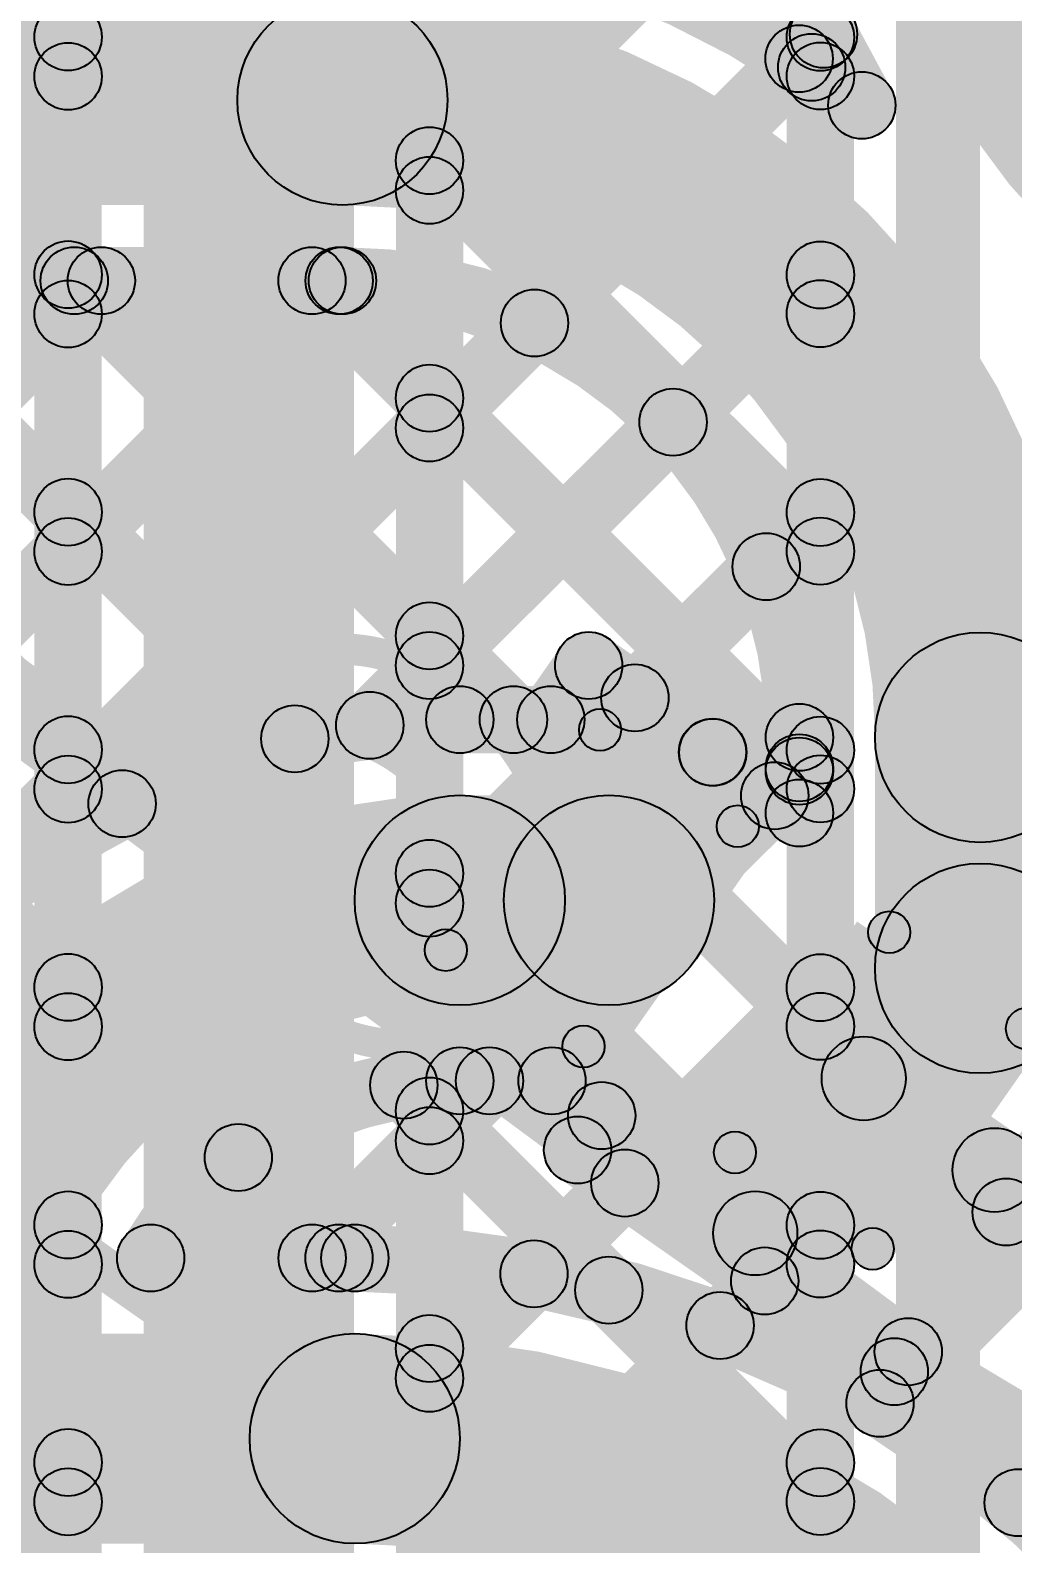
# Model space of a CAD drawing. Header units: millimetres. Extents: x -2.17 to 2.17, y -2.17 to 2.17.
# Drawn here: x -1.022 to -0.9051, y -1.3836 to -1.2034 of the extents above; entities that cross this region are included whole.
import ezdxf

# ---------------------------------------------------------------- set-up
doc = ezdxf.new("R2010")
doc.units = ezdxf.units.MM
doc.header["$MEASUREMENT"] = 0
for name, color, linetype in [('BottomLayer', 5, 'Continuous'), ('Mechanical2', 216, 'Continuous'), ('TopLayer', 1, 'Continuous'), ('TopOverlay', 2, 'Continuous'), ('TopPaste', 8, 'Continuous'), ('TopSolder', 216, 'Continuous')]:
    doc.layers.add(name, color=color, linetype=linetype)

# ---------------------------------------------------------------- blocks, each defined once
blk = doc.blocks.new('WS2812B_M____133')
at = {"layer": 'TopLayer'}
blk.add_hatch(color=1, dxfattribs=at).paths.add_polyline_path([(-0.09409445, 0.05078745), (-0.03503935, 0.05078745), (-0.03503935, 0.01141735), (-0.09409445, 0.01141735)])
at = {"layer": 'TopOverlay'}
blk.add_hatch(color=2, dxfattribs=at).paths.add_polyline_path([(-0.07, 0.0675), (-0.07, 0.0725), (0.07, 0.0725), (0.07, 0.0675)])
at = {"layer": 'TopPaste'}
blk.add_hatch(color=8, dxfattribs=at).paths.add_polyline_path([(-0.09409445, 0.05078745), (-0.03503935, 0.05078745), (-0.03503935, 0.01141735), (-0.09409445, 0.01141735)])
at = {"layer": 'TopSolder'}
blk.add_hatch(color=216, dxfattribs=at).paths.add_polyline_path([(-0.09809445, 0.05478745), (-0.03103935, 0.05478745), (-0.03103935, 0.00741735), (-0.09809445, 0.00741735)])
blk = doc.blocks.new('C__0402_309')
at = {"layer": 'TopLayer'}
for points in [[(-0.0275, -0.0125), (-0.0275, 0.0125), (-0.009499999999999998, 0.0125), (-0.009500000000000001, -0.0125)], [(0.009499999999999998, -0.0125), (0.009500000000000001, 0.0125), (0.0275, 0.0125), (0.0275, -0.0125)]]:
    blk.add_hatch(color=1, dxfattribs=at).paths.add_polyline_path(points)
at = {"layer": 'TopOverlay'}
h = blk.add_hatch(color=2, dxfattribs=at)
edge = h.paths.add_edge_path()
edge.add_arc((-0.031, 0.016), 0.0025, 0, 360)
h = blk.add_hatch(color=2, dxfattribs=at)
edge = h.paths.add_edge_path()
edge.add_arc((-0.031, 0.016), 0.0025, 0, 360)
for points in [[(-0.0110000125, 0.01850009999996875), (-0.0109999875, 0.01350010000003125), (-0.0309999875, 0.01350000000003125), (-0.0310000125, 0.01849999999996875)], [(0.0309999, 0.0185), (0.0309999, 0.0135), (0.011, 0.0135), (0.011, 0.0185)], [(-0.0334999999999878, 0.0159999921875), (-0.02850000000001221, 0.0160000078125), (-0.02849990000001221, -0.0159999921875), (-0.03349989999998779, -0.0160000078125)], [(0.02849990000001221, 0.0159999921875), (0.03349989999998779, 0.0160000078125), (0.0334999999999878, -0.0159999921875), (0.02850000000001221, -0.0160000078125)], [(-0.011, -0.0135), (-0.011, -0.0185), (-0.0309999, -0.0185), (-0.0309999, -0.0135)], [(0.0309999875, -0.01350000000003125), (0.0310000125, -0.01849999999996875), (0.0110000125, -0.01850009999996875), (0.0109999875, -0.01350010000003125)]]:
    blk.add_hatch(color=2, dxfattribs=at).paths.add_polyline_path(points)
h = blk.add_hatch(color=2, dxfattribs=at)
edge = h.paths.add_edge_path()
edge.add_arc((-0.011, 0.0160001), 0.0025, 0, 360)
h = blk.add_hatch(color=2, dxfattribs=at)
edge = h.paths.add_edge_path()
edge.add_arc((0.011, 0.016), 0.0025, 0, 360)
h = blk.add_hatch(color=2, dxfattribs=at)
edge = h.paths.add_edge_path()
edge.add_arc((0.0309999, 0.016), 0.0025, 0, 360)
h = blk.add_hatch(color=2, dxfattribs=at)
edge = h.paths.add_edge_path()
edge.add_arc((0.0309999, 0.016), 0.0025, 0, 360)
h = blk.add_hatch(color=2, dxfattribs=at)
edge = h.paths.add_edge_path()
edge.add_arc((-0.0309999, -0.016), 0.0025, 0, 360)
h = blk.add_hatch(color=2, dxfattribs=at)
edge = h.paths.add_edge_path()
edge.add_arc((-0.0309999, -0.016), 0.0025, 0, 360)
h = blk.add_hatch(color=2, dxfattribs=at)
edge = h.paths.add_edge_path()
edge.add_arc((-0.011, -0.016), 0.0025, 0, 360)
h = blk.add_hatch(color=2, dxfattribs=at)
edge = h.paths.add_edge_path()
edge.add_arc((0.011, -0.0160001), 0.0025, 0, 360)
h = blk.add_hatch(color=2, dxfattribs=at)
edge = h.paths.add_edge_path()
edge.add_arc((0.031, -0.016), 0.0025, 0, 360)
h = blk.add_hatch(color=2, dxfattribs=at)
edge = h.paths.add_edge_path()
edge.add_arc((0.031, -0.016), 0.0025, 0, 360)
at = {"layer": 'TopPaste'}
for points in [[(-0.0275, -0.0125), (-0.0275, 0.0125), (-0.009499999999999998, 0.0125), (-0.009500000000000001, -0.0125)], [(0.009499999999999998, -0.0125), (0.009500000000000001, 0.0125), (0.0275, 0.0125), (0.0275, -0.0125)]]:
    blk.add_hatch(color=8, dxfattribs=at).paths.add_polyline_path(points)
at = {"layer": 'TopSolder'}
for points in [[(-0.0298622, -0.0148622), (-0.0298622, 0.0148622), (-0.007137799999999999, 0.0148622), (-0.007137800000000001, -0.0148622)], [(0.007137799999999999, -0.0148622), (0.007137800000000001, 0.0148622), (0.0298622, 0.0148622), (0.0298622, -0.0148622)]]:
    blk.add_hatch(color=216, dxfattribs=at).paths.add_polyline_path(points)
at = {"layer": 'TopOverlay'}
for centre in [(-0.031, 0.016), (-0.031, 0.016), (-0.011, 0.0160001), (0.011, 0.016), (0.0309999, 0.016), (0.0309999, 0.016), (-0.0309999, -0.016), (-0.0309999, -0.016), (-0.011, -0.016), (0.011, -0.0160001), (0.031, -0.016), (0.031, -0.016)]:
    blk.add_circle(centre, 0.0025, dxfattribs=at)

msp = doc.modelspace()

# ---------------------------------------------------------------- hatches: boundary and pattern name
at = {"layer": 'BottomLayer'}
for points in [[(-0.9835, -1.5475836), (-1.0085, -1.5475836), (-1.0085, -0.7006105), (-0.9835, -0.7006105)], [(-0.9705, -1.5475836), (-0.9785, -1.5475836), (-0.9785, -0.7331662), (-0.9705, -0.7331662)], [(-1.0135, -1.5475836), (-1.0215, -1.5475836), (-1.0215, -0.7378997), (-1.0135, -0.7378997)], [(-0.909, -1.4126105), (-0.919, -1.4126105), (-0.919, -0.8066105), (-0.909, -0.8066105)], [(-0.924, -1.4126105), (-0.932, -1.4126105), (-0.932, -0.8472993), (-0.924, -0.8472993)], [(-1.208328427124746, -1.019062627124746), (-1.202671572875254, -1.013405772875254), (-1.014671572875254, -1.201405772875254), (-1.020328427124746, -1.207062627124746)], [(-1.208328427124746, -1.047346927124746), (-1.202671572875254, -1.041690072875254), (-1.014671572875254, -1.229690072875254), (-1.020328427124746, -1.235346927124746)], [(-1.208328427124746, -1.075631227124746), (-1.202671572875254, -1.069974372875254), (-1.014671572875254, -1.257974372875254), (-1.020328427124746, -1.263631227124746)], [(-1.208328427124746, -1.103915527124746), (-1.202671572875254, -1.098258672875254), (-1.014671572875254, -1.286258672875254), (-1.020328427124746, -1.291915527124746)], [(-1.208328427124746, -1.132199827124746), (-1.202671572875254, -1.126542972875254), (-1.014671572875254, -1.314542972875254), (-1.020328427124746, -1.320199827124746)], [(-1.208328427124746, -1.160484127124746), (-1.202671572875254, -1.154827272875254), (-1.014671572875254, -1.342827272875254), (-1.020328427124746, -1.348484127124746)], [(-0.9773284271247461, -1.165209727124746), (-0.9716715728752539, -1.159552872875254), (-0.9251715728752539, -1.206052872875254), (-0.9308284271247461, -1.211709727124746)], [(-0.9716715728752539, -1.225320127124746), (-0.9773284271247461, -1.219663272875254), (-0.9308284271247461, -1.173163272875254), (-0.9251715728752539, -1.178820127124746)], [(-1.208328427124746, -1.188768427124746), (-1.202671572875254, -1.183111572875254), (-1.014671572875254, -1.371111572875254), (-1.020328427124746, -1.376768427124746)], [(-0.9773284271247461, -1.193494027124746), (-0.9716715728752539, -1.187837172875254), (-0.9251715728752539, -1.234337172875254), (-0.9308284271247461, -1.239994027124746)], [(-0.9716715728752539, -1.253604427124746), (-0.9773284271247461, -1.247947572875254), (-0.9308284271247461, -1.201447572875254), (-0.9251715728752539, -1.207104427124746)], [(-1.202671572875254, -1.399751527124746), (-1.208328427124746, -1.394094672875254), (-1.020328427124746, -1.206094672875254), (-1.014671572875254, -1.211751527124746)], [(-0.9773284271247461, -1.221778327124746), (-0.9716715728752539, -1.216121472875254), (-0.9251715728752539, -1.262621472875254), (-0.9308284271247461, -1.268278327124746)], [(-0.9716715728752539, -1.281888727124746), (-0.9773284271247461, -1.276231872875254), (-0.9308284271247461, -1.229731872875254), (-0.9251715728752539, -1.235388727124746)], [(-1.202671572875254, -1.428035827124746), (-1.208328427124746, -1.422378972875254), (-1.020328427124746, -1.234378972875254), (-1.014671572875254, -1.240035827124746)], [(-0.9773284271247461, -1.250062627124746), (-0.9716715728752539, -1.244405772875254), (-0.9251715728752539, -1.290905772875254), (-0.9308284271247461, -1.296562627124746)], [(-0.9716715728752539, -1.310173027124746), (-0.9773284271247461, -1.304516172875254), (-0.9308284271247461, -1.258016172875254), (-0.9251715728752539, -1.263673027124746)], [(-1.202671572875254, -1.456320127124746), (-1.208328427124746, -1.450663272875254), (-1.020328427124746, -1.262663272875254), (-1.014671572875254, -1.268320127124746)], [(-0.9773284271247461, -1.278346927124746), (-0.9716715728752539, -1.272690072875254), (-0.9251715728752539, -1.319190072875254), (-0.9308284271247461, -1.324846927124746)], [(-0.9716715728752539, -1.338457327124746), (-0.9773284271247461, -1.332800472875254), (-0.9308284271247461, -1.286300472875254), (-0.9251715728752539, -1.291957327124746)], [(-1.202671572875254, -1.484604427124746), (-1.208328427124746, -1.478947572875254), (-1.020328427124746, -1.290947572875254), (-1.014671572875254, -1.296604427124746)], [(-0.9773284271247461, -1.306631227124746), (-0.9716715728752539, -1.300974372875254), (-0.9251715728752539, -1.347474372875254), (-0.9308284271247461, -1.353131227124746)], [(-0.9716715728752539, -1.366741627124746), (-0.9773284271247461, -1.361084772875254), (-0.9308284271247461, -1.314584772875254), (-0.9251715728752539, -1.320241627124746)], [(-1.202671572875254, -1.512888727124746), (-1.208328427124746, -1.507231872875254), (-1.020328427124746, -1.319231872875254), (-1.014671572875254, -1.324888727124746)], [(-0.9773284271247461, -1.334915527124746), (-0.9716715728752539, -1.329258672875254), (-0.9251715728752539, -1.375758672875254), (-0.9308284271247461, -1.381415527124746)], [(-0.9716715728752539, -1.395025927124746), (-0.9773284271247461, -1.389369072875254), (-0.9308284271247461, -1.342869072875254), (-0.9251715728752539, -1.348525927124746)], [(-1.202433672875254, -1.540935127124746), (-1.208090527124746, -1.535278272875254), (-1.020328427124746, -1.347516172875254), (-1.014671572875254, -1.353173027124746)], [(-0.9773284271247461, -1.363199827124746), (-0.9716715728752539, -1.357542972875254), (-0.9251715728752539, -1.404042972875254), (-0.9308284271247461, -1.409699827124746)], [(-0.9716715728752539, -1.423310227124746), (-0.9773284271247461, -1.417653372875254), (-0.9308284271247461, -1.371153372875254), (-0.9251715728752539, -1.376810227124746)], [(-1.197096872875254, -1.563882627124746), (-1.202753727124746, -1.558225772875254), (-1.020328427124746, -1.375800472875254), (-1.014671572875254, -1.381457327124746)]]:
    msp.add_hatch(color=5, dxfattribs=at).paths.add_polyline_path(points)
h = msp.add_hatch(color=5, dxfattribs=at)
edge = h.paths.add_edge_path()
edge.add_arc((-1.0175, -1.2042342), 0.004, 0, 360)
h = msp.add_hatch(color=5, dxfattribs=at)
edge = h.paths.add_edge_path()
edge.add_arc((-0.928, -1.204276), 0.004, 0, 360)
h = msp.add_hatch(color=5, dxfattribs=at)
edge = h.paths.add_edge_path()
edge.add_arc((-1.0175, -1.2089231), 0.004, 0, 360)
h = msp.add_hatch(color=5, dxfattribs=at)
edge = h.paths.add_edge_path()
edge.add_arc((-0.928, -1.2088813), 0.004, 0, 360)
h = msp.add_hatch(color=5, dxfattribs=at)
edge = h.paths.add_edge_path()
edge.add_arc((-0.9745, -1.2189499), 0.004, 0, 360)
h = msp.add_hatch(color=5, dxfattribs=at)
edge = h.paths.add_edge_path()
edge.add_arc((-0.9745, -1.2224917), 0.004, 0, 360)
h = msp.add_hatch(color=5, dxfattribs=at)
edge = h.paths.add_edge_path()
edge.add_arc((-1.0175, -1.2325185), 0.004, 0, 360)
h = msp.add_hatch(color=5, dxfattribs=at)
edge = h.paths.add_edge_path()
edge.add_arc((-0.928, -1.2325603), 0.004, 0, 360)
h = msp.add_hatch(color=5, dxfattribs=at)
edge = h.paths.add_edge_path()
edge.add_arc((-1.0175, -1.2372074), 0.004, 0, 360)
h = msp.add_hatch(color=5, dxfattribs=at)
edge = h.paths.add_edge_path()
edge.add_arc((-0.928, -1.2371656), 0.004, 0, 360)
h = msp.add_hatch(color=5, dxfattribs=at)
edge = h.paths.add_edge_path()
edge.add_arc((-0.9745, -1.2472342), 0.004, 0, 360)
h = msp.add_hatch(color=5, dxfattribs=at)
edge = h.paths.add_edge_path()
edge.add_arc((-0.9745, -1.250776), 0.004, 0, 360)
h = msp.add_hatch(color=5, dxfattribs=at)
edge = h.paths.add_edge_path()
edge.add_arc((-1.0175, -1.2608028), 0.004, 0, 360)
h = msp.add_hatch(color=5, dxfattribs=at)
edge = h.paths.add_edge_path()
edge.add_arc((-0.928, -1.2608446), 0.004, 0, 360)
h = msp.add_hatch(color=5, dxfattribs=at)
edge = h.paths.add_edge_path()
edge.add_arc((-1.0175, -1.2654917), 0.004, 0, 360)
h = msp.add_hatch(color=5, dxfattribs=at)
edge = h.paths.add_edge_path()
edge.add_arc((-0.928, -1.2654499), 0.004, 0, 360)
h = msp.add_hatch(color=5, dxfattribs=at)
edge = h.paths.add_edge_path()
edge.add_arc((-0.9745, -1.2755185), 0.004, 0, 360)
h = msp.add_hatch(color=5, dxfattribs=at)
edge = h.paths.add_edge_path()
edge.add_arc((-0.9745, -1.2790603), 0.004, 0, 360)
h = msp.add_hatch(color=5, dxfattribs=at)
edge = h.paths.add_edge_path()
edge.add_arc((-1.0175, -1.2890871), 0.004, 0, 360)
h = msp.add_hatch(color=5, dxfattribs=at)
edge = h.paths.add_edge_path()
edge.add_arc((-0.928, -1.2891289), 0.004, 0, 360)
h = msp.add_hatch(color=5, dxfattribs=at)
edge = h.paths.add_edge_path()
edge.add_arc((-1.0175, -1.293776), 0.004, 0, 360)
h = msp.add_hatch(color=5, dxfattribs=at)
edge = h.paths.add_edge_path()
edge.add_arc((-0.928, -1.2937342), 0.004, 0, 360)
h = msp.add_hatch(color=5, dxfattribs=at)
edge = h.paths.add_edge_path()
edge.add_arc((-0.9745, -1.3038028), 0.004, 0, 360)
h = msp.add_hatch(color=5, dxfattribs=at)
edge = h.paths.add_edge_path()
edge.add_arc((-0.9745, -1.3073446), 0.004, 0, 360)
h = msp.add_hatch(color=5, dxfattribs=at)
edge = h.paths.add_edge_path()
edge.add_arc((-1.0175, -1.3173714), 0.004, 0, 360)
h = msp.add_hatch(color=5, dxfattribs=at)
edge = h.paths.add_edge_path()
edge.add_arc((-0.928, -1.3174132), 0.004, 0, 360)
h = msp.add_hatch(color=5, dxfattribs=at)
edge = h.paths.add_edge_path()
edge.add_arc((-1.0175, -1.3220603), 0.004, 0, 360)
h = msp.add_hatch(color=5, dxfattribs=at)
edge = h.paths.add_edge_path()
edge.add_arc((-0.928, -1.3220185), 0.004, 0, 360)
h = msp.add_hatch(color=5, dxfattribs=at)
edge = h.paths.add_edge_path()
edge.add_arc((-0.9745, -1.3320871), 0.004, 0, 360)
h = msp.add_hatch(color=5, dxfattribs=at)
edge = h.paths.add_edge_path()
edge.add_arc((-0.9745, -1.3356289), 0.004, 0, 360)
h = msp.add_hatch(color=5, dxfattribs=at)
edge = h.paths.add_edge_path()
edge.add_arc((-1.0175, -1.3456557), 0.004, 0, 360)
h = msp.add_hatch(color=5, dxfattribs=at)
edge = h.paths.add_edge_path()
edge.add_arc((-0.928, -1.3456975), 0.004, 0, 360)
h = msp.add_hatch(color=5, dxfattribs=at)
edge = h.paths.add_edge_path()
edge.add_arc((-1.0175, -1.3503446), 0.004, 0, 360)
h = msp.add_hatch(color=5, dxfattribs=at)
edge = h.paths.add_edge_path()
edge.add_arc((-0.928, -1.3503028), 0.004, 0, 360)
h = msp.add_hatch(color=5, dxfattribs=at)
edge = h.paths.add_edge_path()
edge.add_arc((-0.9745, -1.3603714), 0.004, 0, 360)
h = msp.add_hatch(color=5, dxfattribs=at)
edge = h.paths.add_edge_path()
edge.add_arc((-0.9745, -1.3639132), 0.004, 0, 360)
h = msp.add_hatch(color=5, dxfattribs=at)
edge = h.paths.add_edge_path()
edge.add_arc((-1.0175, -1.37394), 0.004, 0, 360)
h = msp.add_hatch(color=5, dxfattribs=at)
edge = h.paths.add_edge_path()
edge.add_arc((-0.928, -1.3739818), 0.004, 0, 360)
h = msp.add_hatch(color=5, dxfattribs=at)
edge = h.paths.add_edge_path()
edge.add_arc((-1.0175, -1.3786289), 0.004, 0, 360)
h = msp.add_hatch(color=5, dxfattribs=at)
edge = h.paths.add_edge_path()
edge.add_arc((-0.928, -1.3785871), 0.004, 0, 360)
at = {"layer": 'TopLayer'}
for points in [[(-0.9896294271247461, -1.152908527124746), (-0.9839725728752539, -1.147251672875254), (-0.9262153728752539, -1.205008872875254), (-0.9318722271247462, -1.210665727124746)], [(-1.067469, -1.2242476), (-1.067469, -1.1992476), (-0.9848629, -1.1992476), (-0.9848629, -1.2242476)], [(-0.9277085728752539, -1.209641427124746), (-0.9333654271247461, -1.203984572875254), (-0.9304670271247462, -1.201086172875254), (-0.9248101728752539, -1.206743027124746)], [(-1.0592522, -1.2372476), (-1.0592522, -1.2292476), (-0.9848629, -1.2292476), (-0.9848629, -1.2372476)], [(-1.047969872875254, -1.273334127124746), (-1.053626727124746, -1.267677272875254), (-1.016368627124746, -1.230419172875254), (-1.010711772875254, -1.236076027124746)], [(-1.047883427124746, -1.236076027124746), (-1.042226572875254, -1.230419172875254), (-0.9876952728752538, -1.284950472875254), (-0.9933521271247462, -1.290607327124746)], [(-1.037980672875254, -1.291629227124746), (-1.043637527124746, -1.285972372875254), (-0.9880843271247461, -1.230419172875254), (-0.9824274728752539, -1.236076027124746)], [(-1.019599127124746, -1.236076027124746), (-1.013942272875254, -1.230419172875254), (-0.9616905728752538, -1.282670872875254), (-0.9673474271247462, -1.288327727124746)], [(-0.9913148271247462, -1.236076027124746), (-0.9856579728752538, -1.230419172875254), (-0.9276715728752538, -1.288405572875254), (-0.9333284271247462, -1.294062427124746)], [(-1.030909972875254, -1.312842827124746), (-1.036566827124746, -1.307185972875254), (-0.9648373271247461, -1.235456472875254), (-0.9591804728752539, -1.241113327124746)], [(-1.068631627124746, -1.243612127124746), (-1.062974772875254, -1.237955272875254), (-1.008246172875254, -1.292683872875254), (-1.013903027124746, -1.298340727124746)], [(-0.9787833728752539, -1.289000527124746), (-0.9844402271247461, -1.283343672875254), (-0.9483553271247461, -1.247258772875254), (-0.9426984728752539, -1.252915627124746)], [(-0.9472402728752538, -1.285741727124746), (-0.9528971271247462, -1.280084872875254), (-0.9372704271247462, -1.264458172875254), (-0.9316135728752538, -1.270115027124746)], [(-0.9567970904506438, -1.287793603785698), (-0.9633503095493563, -1.283204996214302), (-0.9588437095493563, -1.276768896214302), (-0.9522904904506437, -1.281357503785698)], [(-0.9578614107812956, -1.282339804650981), (-0.9532727892187044, -1.275786595349019), (-0.9385464892187044, -1.286098095349019), (-0.9431351107812956, -1.292651304650981)], [(-0.9709004, -1.2894993), (-0.9709004, -1.2814993), (-0.9600737, -1.2814993), (-0.9600737, -1.2894993)], [(-0.9430983188736463, -1.292676998984623), (-0.9385096811263537, -1.286123801015377), (-0.9282056811263537, -1.293338801015377), (-0.9327943188736463, -1.299891998984622)], [(-0.9265, -1.2966154), (-0.9345, -1.2966154), (-0.9345, -1.2876105), (-0.9265, -1.2876105)], [(-0.8965, -1.3151095), (-0.9215, -1.3151095), (-0.9215, -1.2876105), (-0.8965, -1.2876105)], [(-0.9306044728752538, -1.297390227124746), (-0.9362613271247462, -1.291733372875254), (-0.9333284271247462, -1.288800472875254), (-0.9276715728752538, -1.294457327124746)], [(-0.9709004, -1.3194993), (-0.9709004, -1.2944993), (-0.9531543, -1.2944993), (-0.9531543, -1.3194993)], [(-0.909, -1.3276095), (-0.909, -1.3026095), (-0.8608195, -1.3026095), (-0.8608195, -1.3276095)], [(-0.9257135892266471, -1.33231745528855), (-0.9199778107733529, -1.32412594471145), (-0.9044139107733529, -1.33502394471145), (-0.9101496892266471, -1.34321545528855)], [(-0.9856415728752539, -1.352427327124746), (-0.9912984271247461, -1.346770472875254), (-0.9701988271247461, -1.325670872875254), (-0.9645419728752539, -1.331327727124746)], [(-0.9709004, -1.3324993), (-0.9709004, -1.3244993), (-0.9599332, -1.3244993), (-0.9599332, -1.3324993)], [(-0.9622274806076127, -1.331775925778683), (-0.9576389193923874, -1.325222674221317), (-0.9517237193923874, -1.329364474221317), (-0.9563122806076126, -1.335917725778683)], [(-0.9316554444649132, -1.349520488874556), (-0.9398469555350868, -1.343784711125444), (-0.9269414555350868, -1.325353811125443), (-0.9187499444649132, -1.331089588874556)], [(-0.9803917271247461, -1.331852027124746), (-0.9747348728752538, -1.326195172875254), (-0.9503402728752539, -1.350589772875254), (-0.9559971271247462, -1.356246627124746)], [(-0.9536093993191732, -1.339031316451235), (-0.9601626006808268, -1.334442683548765), (-0.9572946006808268, -1.330346783548765), (-0.9507413993191732, -1.334935416451235)], [(-1.000075627124746, -1.340452427124746), (-0.9944187728752538, -1.334795572875254), (-0.9824438728752538, -1.346770472875254), (-0.9881007271247462, -1.352427327124746)], [(-0.9591803045640014, -1.340013609004383), (-0.9545916954359986, -1.333460390995617), (-0.9169106954359986, -1.359844890995617), (-0.9214993045640014, -1.366398109004383)], [(-0.9180844728752539, -1.369723127124746), (-0.9237413271247461, -1.364066272875254), (-0.8934561271247461, -1.333781072875254), (-0.8877992728752538, -1.339437927124746)], [(-0.9159283916920156, -1.365415805558562), (-0.9224816083079844, -1.360827194441438), (-0.9039177083079845, -1.334315194441438), (-0.8973644916920155, -1.338903805558562)], [(-0.9016340728752539, -1.381557027124746), (-0.9072909271247461, -1.375900172875254), (-0.8651718271247462, -1.333781072875254), (-0.8595149728752538, -1.339437927124746)], [(-0.9592427728752538, -1.354312827124746), (-0.9648996271247462, -1.348655972875254), (-0.9540903271247462, -1.337846672875254), (-0.9484334728752538, -1.343503527124746)], [(-0.9087277271247461, -1.346947427124746), (-0.9030708728752539, -1.341290572875254), (-0.8486955728752539, -1.395665872875254), (-0.8543524271247461, -1.401322727124746)], [(-1.0076764, -1.3535989), (-1.0076764, -1.3455989), (-0.9833928, -1.3455989), (-0.9833928, -1.3535989)], [(-0.9371095728752539, -1.360463927124746), (-0.9427664271247461, -1.354807072875254), (-0.9374545271247462, -1.349495172875254), (-0.9317976728752538, -1.355152027124746)], [(-0.9203762271247461, -1.363583227124746), (-0.9147193728752538, -1.357926372875254), (-0.8659016728752539, -1.406744072875254), (-0.8715585271247461, -1.412400927124746)], [(-1.035, -1.3835989), (-1.035, -1.3585989), (-0.9833928, -1.3585989), (-0.9833928, -1.3835989)]]:
    msp.add_hatch(color=1, dxfattribs=at).paths.add_polyline_path(points)
h = msp.add_hatch(color=1, dxfattribs=at)
edge = h.paths.add_edge_path()
edge.add_arc((-0.9848629, -1.2117476), 0.0125, 0, 360)
h = msp.add_hatch(color=1, dxfattribs=at)
edge = h.paths.add_edge_path()
edge.add_arc((-0.9848629, -1.2117476), 0.0125, 0, 360)
h = msp.add_hatch(color=1, dxfattribs=at)
edge = h.paths.add_edge_path()
edge.add_arc((-0.9276386, -1.2039146), 0.004, 0, 360)
h = msp.add_hatch(color=1, dxfattribs=at)
edge = h.paths.add_edge_path()
edge.add_arc((-0.930537, -1.206813), 0.004, 0, 360)
h = msp.add_hatch(color=1, dxfattribs=at)
edge = h.paths.add_edge_path()
edge.add_arc((-0.9290438, -1.2078373), 0.004, 0, 360)
h = msp.add_hatch(color=1, dxfattribs=at)
edge = h.paths.add_edge_path()
edge.add_arc((-0.9230716, -1.2123685), 0.004, 0, 360)
h = msp.add_hatch(color=1, dxfattribs=at)
edge = h.paths.add_edge_path()
edge.add_arc((-0.9230715, -1.2123684), 0.004, 0, 360)
h = msp.add_hatch(color=1, dxfattribs=at)
edge = h.paths.add_edge_path()
edge.add_arc((-1.0167707, -1.2332476), 0.004, 0, 360)
h = msp.add_hatch(color=1, dxfattribs=at)
edge = h.paths.add_edge_path()
edge.add_arc((-1.0135402, -1.2332476), 0.004, 0, 360)
h = msp.add_hatch(color=1, dxfattribs=at)
edge = h.paths.add_edge_path()
edge.add_arc((-0.9884864, -1.2332476), 0.004, 0, 360)
h = msp.add_hatch(color=1, dxfattribs=at)
edge = h.paths.add_edge_path()
edge.add_arc((-0.9852559, -1.2332476), 0.004, 0, 360)
h = msp.add_hatch(color=1, dxfattribs=at)
edge = h.paths.add_edge_path()
edge.add_arc((-0.9848629, -1.2332476), 0.004, 0, 360)
h = msp.add_hatch(color=1, dxfattribs=at)
edge = h.paths.add_edge_path()
edge.add_arc((-0.9848629, -1.2332476), 0.004, 0, 360)
h = msp.add_hatch(color=1, dxfattribs=at)
edge = h.paths.add_edge_path()
edge.add_arc((-0.9620089, -1.2382849), 0.004, 0, 360)
h = msp.add_hatch(color=1, dxfattribs=at)
edge = h.paths.add_edge_path()
edge.add_arc((-0.9455269, -1.2500872), 0.004, 0, 360)
h = msp.add_hatch(color=1, dxfattribs=at)
edge = h.paths.add_edge_path()
edge.add_arc((-0.934442, -1.2672866), 0.004, 0, 360)
h = msp.add_hatch(color=1, dxfattribs=at)
edge = h.paths.add_edge_path()
edge.add_arc((-0.9555671, -1.2790632), 0.004, 0, 360)
h = msp.add_hatch(color=1, dxfattribs=at)
edge = h.paths.add_edge_path()
edge.add_arc((-0.9555671, -1.2790632), 0.004, 0, 360)
h = msp.add_hatch(color=1, dxfattribs=at)
edge = h.paths.add_edge_path()
edge.add_arc((-0.909, -1.2876105), 0.0125, 0, 360)
h = msp.add_hatch(color=1, dxfattribs=at)
edge = h.paths.add_edge_path()
edge.add_arc((-0.909, -1.2876105), 0.0125, 0, 360)
h = msp.add_hatch(color=1, dxfattribs=at)
edge = h.paths.add_edge_path()
edge.add_arc((-0.9500687, -1.2829133), 0.004, 0, 360)
h = msp.add_hatch(color=1, dxfattribs=at)
edge = h.paths.add_edge_path()
edge.add_arc((-0.9816118, -1.2861721), 0.004, 0, 360)
h = msp.add_hatch(color=1, dxfattribs=at)
edge = h.paths.add_edge_path()
edge.add_arc((-0.9709004, -1.2854993), 0.004, 0, 360)
h = msp.add_hatch(color=1, dxfattribs=at)
edge = h.paths.add_edge_path()
edge.add_arc((-0.9709004, -1.2854993), 0.004, 0, 360)
h = msp.add_hatch(color=1, dxfattribs=at)
edge = h.paths.add_edge_path()
edge.add_arc((-0.964519, -1.2854993), 0.004, 0, 360)
h = msp.add_hatch(color=1, dxfattribs=at)
edge = h.paths.add_edge_path()
edge.add_arc((-0.9600737, -1.2854993), 0.004, 0, 360)
h = msp.add_hatch(color=1, dxfattribs=at)
edge = h.paths.add_edge_path()
edge.add_arc((-0.9600737, -1.2854993), 0.004, 0, 360)
h = msp.add_hatch(color=1, dxfattribs=at)
edge = h.paths.add_edge_path()
edge.add_arc((-0.9905237, -1.2877789), 0.004, 0, 360)
h = msp.add_hatch(color=1, dxfattribs=at)
edge = h.paths.add_edge_path()
edge.add_arc((-0.9305, -1.2876105), 0.004, 0, 360)
h = msp.add_hatch(color=1, dxfattribs=at)
edge = h.paths.add_edge_path()
edge.add_arc((-0.9305, -1.2876105), 0.004, 0, 360)
h = msp.add_hatch(color=1, dxfattribs=at)
edge = h.paths.add_edge_path()
edge.add_arc((-0.9408408, -1.2893747), 0.004, 0, 360)
h = msp.add_hatch(color=1, dxfattribs=at)
edge = h.paths.add_edge_path()
edge.add_arc((-0.940804, -1.2894004), 0.004, 0, 360)
h = msp.add_hatch(color=1, dxfattribs=at)
edge = h.paths.add_edge_path()
edge.add_arc((-0.9305, -1.291234), 0.004, 0, 360)
h = msp.add_hatch(color=1, dxfattribs=at)
edge = h.paths.add_edge_path()
edge.add_arc((-0.9305, -1.2916289), 0.004, 0, 360)
h = msp.add_hatch(color=1, dxfattribs=at)
edge = h.paths.add_edge_path()
edge.add_arc((-1.0110746, -1.2955123), 0.004, 0, 360)
h = msp.add_hatch(color=1, dxfattribs=at)
edge = h.paths.add_edge_path()
edge.add_arc((-0.9334329, -1.2945618), 0.004, 0, 360)
h = msp.add_hatch(color=1, dxfattribs=at)
edge = h.paths.add_edge_path()
edge.add_arc((-0.9305, -1.2966154), 0.004, 0, 360)
h = msp.add_hatch(color=1, dxfattribs=at)
edge = h.paths.add_edge_path()
edge.add_arc((-0.9305, -1.2966154), 0.004, 0, 360)
h = msp.add_hatch(color=1, dxfattribs=at)
edge = h.paths.add_edge_path()
edge.add_arc((-0.9709004, -1.3069993), 0.0125, 0, 360)
h = msp.add_hatch(color=1, dxfattribs=at)
edge = h.paths.add_edge_path()
edge.add_arc((-0.9709004, -1.3069993), 0.0125, 0, 360)
h = msp.add_hatch(color=1, dxfattribs=at)
edge = h.paths.add_edge_path()
edge.add_arc((-0.9531543, -1.3069993), 0.0125, 0, 360)
h = msp.add_hatch(color=1, dxfattribs=at)
edge = h.paths.add_edge_path()
edge.add_arc((-0.909, -1.3151095), 0.0125, 0, 360)
h = msp.add_hatch(color=1, dxfattribs=at)
edge = h.paths.add_edge_path()
edge.add_arc((-0.909, -1.3151095), 0.0125, 0, 360)
h = msp.add_hatch(color=1, dxfattribs=at)
edge = h.paths.add_edge_path()
edge.add_arc((-0.9228457, -1.3282217), 0.005, 0, 360)
h = msp.add_hatch(color=1, dxfattribs=at)
edge = h.paths.add_edge_path()
edge.add_arc((-0.9228457, -1.3282217), 0.005, 0, 360)
h = msp.add_hatch(color=1, dxfattribs=at)
edge = h.paths.add_edge_path()
edge.add_arc((-0.9775633, -1.3290236), 0.004, 0, 360)
h = msp.add_hatch(color=1, dxfattribs=at)
edge = h.paths.add_edge_path()
edge.add_arc((-0.9709004, -1.3284993), 0.004, 0, 360)
h = msp.add_hatch(color=1, dxfattribs=at)
edge = h.paths.add_edge_path()
edge.add_arc((-0.9709004, -1.3284993), 0.004, 0, 360)
h = msp.add_hatch(color=1, dxfattribs=at)
edge = h.paths.add_edge_path()
edge.add_arc((-0.9673704, -1.3284993), 0.004, 0, 360)
h = msp.add_hatch(color=1, dxfattribs=at)
edge = h.paths.add_edge_path()
edge.add_arc((-0.9599332, -1.3284993), 0.004, 0, 360)
h = msp.add_hatch(color=1, dxfattribs=at)
edge = h.paths.add_edge_path()
edge.add_arc((-0.9599332, -1.3284993), 0.004, 0, 360)
h = msp.add_hatch(color=1, dxfattribs=at)
edge = h.paths.add_edge_path()
edge.add_arc((-0.954018, -1.3326411), 0.004, 0, 360)
h = msp.add_hatch(color=1, dxfattribs=at)
edge = h.paths.add_edge_path()
edge.add_arc((-0.954018, -1.3326411), 0.004, 0, 360)
h = msp.add_hatch(color=1, dxfattribs=at)
edge = h.paths.add_edge_path()
edge.add_arc((-0.956886, -1.336737), 0.004, 0, 360)
h = msp.add_hatch(color=1, dxfattribs=at)
edge = h.paths.add_edge_path()
edge.add_arc((-0.956886, -1.336737), 0.004, 0, 360)
h = msp.add_hatch(color=1, dxfattribs=at)
edge = h.paths.add_edge_path()
edge.add_arc((-0.9972472, -1.337624), 0.004, 0, 360)
h = msp.add_hatch(color=1, dxfattribs=at)
edge = h.paths.add_edge_path()
edge.add_arc((-0.9072818, -1.3391197), 0.005, 0, 360)
h = msp.add_hatch(color=1, dxfattribs=at)
edge = h.paths.add_edge_path()
edge.add_arc((-0.9512619, -1.3406751), 0.004, 0, 360)
h = msp.add_hatch(color=1, dxfattribs=at)
edge = h.paths.add_edge_path()
edge.add_arc((-0.9058993, -1.344119), 0.004, 0, 360)
h = msp.add_hatch(color=1, dxfattribs=at)
edge = h.paths.add_edge_path()
edge.add_arc((-0.9357512, -1.3466526), 0.005, 0, 360)
h = msp.add_hatch(color=1, dxfattribs=at)
edge = h.paths.add_edge_path()
edge.add_arc((-1.0076764, -1.3495989), 0.004, 0, 360)
h = msp.add_hatch(color=1, dxfattribs=at)
edge = h.paths.add_edge_path()
edge.add_arc((-1.0076764, -1.3495989), 0.004, 0, 360)
h = msp.add_hatch(color=1, dxfattribs=at)
edge = h.paths.add_edge_path()
edge.add_arc((-0.98847, -1.3495989), 0.004, 0, 360)
h = msp.add_hatch(color=1, dxfattribs=at)
edge = h.paths.add_edge_path()
edge.add_arc((-0.9852723, -1.3495989), 0.004, 0, 360)
h = msp.add_hatch(color=1, dxfattribs=at)
edge = h.paths.add_edge_path()
edge.add_arc((-0.9833928, -1.3495989), 0.004, 0, 360)
h = msp.add_hatch(color=1, dxfattribs=at)
edge = h.paths.add_edge_path()
edge.add_arc((-0.9833928, -1.3495989), 0.004, 0, 360)
h = msp.add_hatch(color=1, dxfattribs=at)
edge = h.paths.add_edge_path()
edge.add_arc((-0.9620712, -1.3514844), 0.004, 0, 360)
h = msp.add_hatch(color=1, dxfattribs=at)
edge = h.paths.add_edge_path()
edge.add_arc((-0.9531687, -1.3534182), 0.004, 0, 360)
h = msp.add_hatch(color=1, dxfattribs=at)
edge = h.paths.add_edge_path()
edge.add_arc((-0.9346261, -1.3523236), 0.004, 0, 360)
h = msp.add_hatch(color=1, dxfattribs=at)
edge = h.paths.add_edge_path()
edge.add_arc((-0.939938, -1.3576355), 0.004, 0, 360)
h = msp.add_hatch(color=1, dxfattribs=at)
edge = h.paths.add_edge_path()
edge.add_arc((-0.9175478, -1.3607548), 0.004, 0, 360)
h = msp.add_hatch(color=1, dxfattribs=at)
edge = h.paths.add_edge_path()
edge.add_arc((-0.9833928, -1.3710989), 0.0125, 0, 360)
h = msp.add_hatch(color=1, dxfattribs=at)
edge = h.paths.add_edge_path()
edge.add_arc((-0.9833928, -1.3710989), 0.0125, 0, 360)
h = msp.add_hatch(color=1, dxfattribs=at)
edge = h.paths.add_edge_path()
edge.add_arc((-0.919205, -1.3631215), 0.004, 0, 360)
h = msp.add_hatch(color=1, dxfattribs=at)
edge = h.paths.add_edge_path()
edge.add_arc((-0.919205, -1.3631215), 0.004, 0, 360)
h = msp.add_hatch(color=1, dxfattribs=at)
edge = h.paths.add_edge_path()
edge.add_arc((-0.9209129, -1.3668947), 0.004, 0, 360)
h = msp.add_hatch(color=1, dxfattribs=at)
edge = h.paths.add_edge_path()
edge.add_arc((-0.9044625, -1.3787286), 0.004, 0, 360)

# ---------------------------------------------------------------- linework, layer by layer
at = {"layer": 'BottomLayer'}
for centre in [(-1.0175, -1.2042342), (-0.928, -1.204276), (-1.0175, -1.2089231), (-0.928, -1.2088813), (-0.9745, -1.2189499), (-0.9745, -1.2224917), (-1.0175, -1.2325185), (-0.928, -1.2325603), (-1.0175, -1.2372074), (-0.928, -1.2371656), (-0.9745, -1.2472342), (-0.9745, -1.250776), (-1.0175, -1.2608028), (-0.928, -1.2608446), (-1.0175, -1.2654917), (-0.928, -1.2654499), (-0.9745, -1.2755185), (-0.9745, -1.2790603), (-1.0175, -1.2890871), (-0.928, -1.2891289), (-1.0175, -1.293776), (-0.928, -1.2937342), (-0.9745, -1.3038028), (-0.9745, -1.3073446), (-1.0175, -1.3173714), (-0.928, -1.3174132), (-1.0175, -1.3220603), (-0.928, -1.3220185), (-0.9745, -1.3320871), (-0.9745, -1.3356289), (-1.0175, -1.3456557), (-0.928, -1.3456975), (-1.0175, -1.3503446), (-0.928, -1.3503028), (-0.9745, -1.3603714), (-0.9745, -1.3639132), (-1.0175, -1.37394), (-0.928, -1.3739818), (-1.0175, -1.3786289), (-0.928, -1.3785871)]:
    msp.add_circle(centre, 0.004, dxfattribs=at)
at = {"layer": 'Mechanical2', "const_width": 0.01}
for points in [[(2.1653543, 0.001, 1), (-2.1653543, 0.001, 1)], [(2.081354, -0.01, 1), (-2.049354, -0.01, 1)], [(1.8405512, 0.001, 1), (-1.8405512, 0.001, 1)], [(1.6437008, 0.001, 1), (-1.6437008, 0.001, 1)], [(1.503937, 0, 1), (-1.503937, 0, 1)], [(1.3070866, 0.001, 1), (-1.3070866, 0.001, 1)]]:
    msp.add_lwpolyline(points, format="xyb", close=True, dxfattribs=at)
at = {"layer": 'TopLayer'}
for points, const_width in [([(-0.8185413, -1.2504355, -0.4142135623730951), (-0.9185413, -1.1504355)], 0.025), ([(-0.9230715, -1.2123684, -0.1242163601513046), (-0.9399414, -1.1553603)], 0.008), ([(-0.9848629, -1.1902476, -0.1736018977856845), (-0.9230716, -1.2123685)], 0.008), ([(-0.9848629, -1.2117476, -0.4142135623730951), (-0.909, -1.2876105)], 0.025), ([(-0.9848629, -1.2332476, -0.4142135623730951), (-0.9305, -1.2876105)], 0.008), ([(-1.0332057, -1.3124019, -0.2066718146063776), (-0.9709004, -1.2854993)], 0.008), ([(-1.035, -1.3710989, -0.4142135623730951), (-0.9709004, -1.3069993)], 0.025), ([(-1.0076764, -1.3495989, -0.266493375960319), (-0.9709004, -1.3284993)], 0.008), ([(-0.9833928, -1.3495989, -0.2808128557008854), (-0.8753853, -1.4154516)], 0.008), ([(-0.9833928, -1.3710989, -0.4142135623730951), (-0.8833928, -1.4710989)], 0.025)]:
    msp.add_lwpolyline(points, format="xyb", dxfattribs=dict(at, const_width=const_width))
for centre, radius in [((-0.9848629, -1.2117476), 0.0125), ((-0.9848629, -1.2117476), 0.0125), ((-0.9276386, -1.2039146), 0.004), ((-0.930537, -1.206813), 0.004), ((-0.9290438, -1.2078373), 0.004), ((-0.9230716, -1.2123685), 0.004), ((-0.9230715, -1.2123684), 0.004), ((-1.0167707, -1.2332476), 0.004), ((-1.0135402, -1.2332476), 0.004), ((-0.9884864, -1.2332476), 0.004), ((-0.9852559, -1.2332476), 0.004), ((-0.9848629, -1.2332476), 0.004), ((-0.9848629, -1.2332476), 0.004), ((-0.9620089, -1.2382849), 0.004), ((-0.9455269, -1.2500872), 0.004), ((-0.934442, -1.2672866), 0.004), ((-0.9555671, -1.2790632), 0.004), ((-0.9555671, -1.2790632), 0.004), ((-0.909, -1.2876105), 0.0125), ((-0.909, -1.2876105), 0.0125), ((-0.9500687, -1.2829133), 0.004), ((-0.9816118, -1.2861721), 0.004), ((-0.9709004, -1.2854993), 0.004), ((-0.9709004, -1.2854993), 0.004), ((-0.964519, -1.2854993), 0.004), ((-0.9600737, -1.2854993), 0.004), ((-0.9600737, -1.2854993), 0.004), ((-0.9905237, -1.2877789), 0.004), ((-0.9305, -1.2876105), 0.004), ((-0.9305, -1.2876105), 0.004), ((-0.9408408, -1.2893747), 0.004), ((-0.940804, -1.2894004), 0.004), ((-0.9305, -1.291234), 0.004), ((-0.9305, -1.2916289), 0.004), ((-1.0110746, -1.2955123), 0.004), ((-0.9334329, -1.2945618), 0.004), ((-0.9305, -1.2966154), 0.004), ((-0.9305, -1.2966154), 0.004), ((-0.9709004, -1.3069993), 0.0125), ((-0.9709004, -1.3069993), 0.0125), ((-0.9531543, -1.3069993), 0.0125), ((-0.909, -1.3151095), 0.0125), ((-0.909, -1.3151095), 0.0125), ((-0.9228457, -1.3282217), 0.005), ((-0.9228457, -1.3282217), 0.005), ((-0.9775633, -1.3290236), 0.004), ((-0.9709004, -1.3284993), 0.004), ((-0.9709004, -1.3284993), 0.004), ((-0.9673704, -1.3284993), 0.004), ((-0.9599332, -1.3284993), 0.004), ((-0.9599332, -1.3284993), 0.004), ((-0.954018, -1.3326411), 0.004), ((-0.954018, -1.3326411), 0.004), ((-0.956886, -1.336737), 0.004), ((-0.956886, -1.336737), 0.004), ((-0.9972472, -1.337624), 0.004), ((-0.9072818, -1.3391197), 0.005), ((-0.9512619, -1.3406751), 0.004), ((-0.9058993, -1.344119), 0.004), ((-0.9357512, -1.3466526), 0.005), ((-1.0076764, -1.3495989), 0.004), ((-1.0076764, -1.3495989), 0.004), ((-0.98847, -1.3495989), 0.004), ((-0.9852723, -1.3495989), 0.004), ((-0.9833928, -1.3495989), 0.004), ((-0.9833928, -1.3495989), 0.004), ((-0.9620712, -1.3514844), 0.004), ((-0.9531687, -1.3534182), 0.004), ((-0.9346261, -1.3523236), 0.004), ((-0.939938, -1.3576355), 0.004), ((-0.9175478, -1.3607548), 0.004), ((-0.9833928, -1.3710989), 0.0125), ((-0.9833928, -1.3710989), 0.0125), ((-0.919205, -1.3631215), 0.004), ((-0.919205, -1.3631215), 0.004), ((-0.9209129, -1.3668947), 0.004), ((-0.9044625, -1.3787286), 0.004)]:
    msp.add_circle(centre, radius, dxfattribs=at)

# ---------------------------------------------------------------- block references
for name, p, rotation in [('C__0402_309', (-0.938, -1.3176105), 145), ('WS2812B_M____133', (-1.017, -1.4336105), 325)]:
    msp.add_blockref(name, p, dxfattribs=dict(rotation=rotation))

# ---------------------------------------------------------------- texts
at = {"layer": 'TopOverlay'}
msp.add_text('@', height=0.04, rotation=235, dxfattribs=at).set_placement((-0.98, -1.2686105))

doc.saveas('drawing.dxf')
